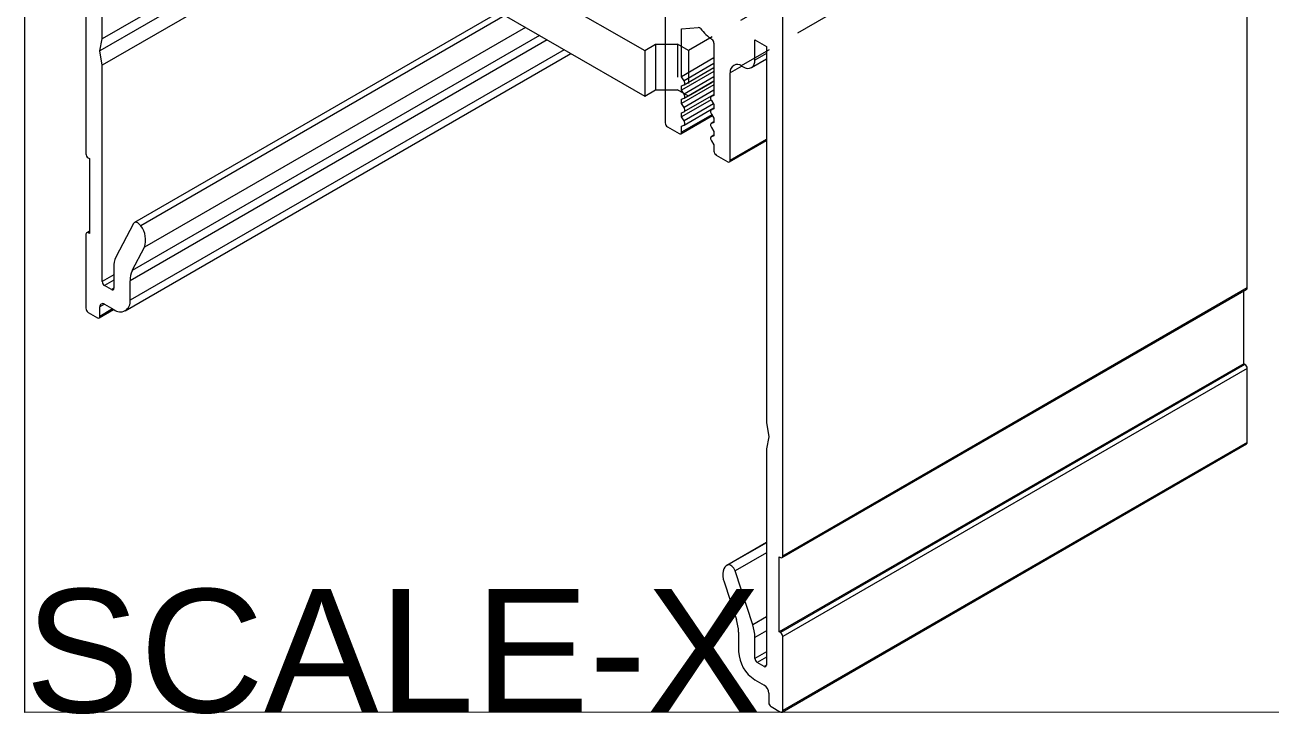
# Model space of a CAD drawing. Extents: x 0 to 7.2, y -17.2 to 0.
# Drawn here: x 0 to 3.794, y -17.224 to -15.127 of the extents above; entities that cross this region are included whole.
import ezdxf

# ---------------------------------------------------------------- set-up
doc = ezdxf.new("R2010")
doc.units = 0
doc.header["$LTSCALE"] = 0.5
doc.header["$MEASUREMENT"] = 0
doc.linetypes.add('HIDDEN2', pattern=[0.1875, 0.125, -0.0625])
doc.layers.add('Hardware', color=242, linetype='CONTINUOUS')
doc.layers.add('Housing', color=150, linetype='CONTINUOUS')
doc.layers.add('Text-Unprinted', color=131, linetype='CONTINUOUS', plot=False)
doc.styles.add('LSAD_Standard', font='arial.ttf')

msp = doc.modelspace()

# ---------------------------------------------------------------- linework, layer by layer
at = {"layer": 'Hardware', "transparency": 16777216}
for p, q in [((1.2952, -14.8636), (1.887, -15.2051)), ((1.2952, -15.0024), (1.887, -15.3439)), ((1.887, -15.2051), (1.9202, -15.1859)), ((1.887, -15.2051), (1.887, -15.3439)), ((1.9202, -15.1859), (1.9493, -15.1859)), ((1.9202, -15.1859), (1.9202, -15.3247)), ((1.887, -15.3439), (1.9202, -15.3247)), ((1.9202, -15.3247), (1.9493, -15.3247))]:
    msp.add_line(p, q, dxfattribs=at)
at = {"layer": 'Hardware', "linetype": 'HIDDEN2', "transparency": 16777216}
for p, q in [((2.6118, -14.8636), (2.02, -15.2051)), ((2.6118, -15.0024), (2.02, -15.3439)), ((1.9493, -15.1859), (1.9868, -15.1859)), ((2.02, -15.2051), (1.9868, -15.1859)), ((1.9868, -15.1859), (1.9868, -15.3247)), ((2.02, -15.2051), (2.02, -15.3439)), ((1.9493, -15.3247), (1.9868, -15.3247)), ((2.02, -15.3439), (1.9868, -15.3247))]:
    msp.add_line(p, q, dxfattribs=at)
at = {"layer": 'Housing', "transparency": 16777216}
for p, q in [((0.1857, -12.8017), (0.1857, -15.5191)), ((3.7213, -15.9273), (3.7213, -13.2099)), ((0.2351, -15.1694), (0.2351, -14.0256)), ((2.3071, -16.7437), (2.3071, -14.0263)), ((1.6272, -14.3658), (0.2351, -15.1694)), ((1.6306, -14.3959), (0.2282, -15.2055)), ((1.6303, -14.4444), (0.2351, -15.2498)), ((1.4435, -15.088), (0.3337, -15.7286)), ((1.4615, -15.0984), (0.3527, -15.7385)), ((1.9493, -15.082), (1.9493, -15.425)), ((1.5237, -15.1343), (0.3642, -15.8037)), ((1.9988, -15.1389), (2.0497, -15.1343)), ((0.2282, -15.2055), (0.2351, -15.1694)), ((1.5899, -15.1724), (0.3201, -15.9055)), ((1.5666, -15.159), (0.3267, -15.8748)), ((1.9988, -15.2846), (1.9988, -15.1389)), ((2.2222, -15.1727), (2.2575, -15.193)), ((2.2222, -15.2339), (2.2222, -15.1727)), ((0.2351, -15.2498), (0.2282, -15.2055)), ((1.6414, -15.2022), (0.3201, -15.9649)), ((2.0978, -15.1828), (2.0978, -15.3417)), ((2.2575, -15.193), (2.2575, -16.3368)), ((0.2352, -15.9078), (0.2351, -15.2498)), ((0.3056, -15.997), (1.6619, -15.214)), ((2.0978, -15.2274), (1.9988, -15.2846)), ((2.0978, -15.2442), (2.0066, -15.2968)), ((2.2119, -15.2568), (2.2575, -15.2305)), ((2.2575, -15.2136), (2.2222, -15.2339)), ((2.0978, -15.2683), (1.9988, -15.3254)), ((2.0066, -15.2968), (1.9988, -15.2846)), ((2.0978, -15.285), (2.0066, -15.3376)), ((2.0071, -15.309), (2.0978, -15.2567)), ((2.1826, -15.2519), (2.1473, -15.2723)), ((2.1473, -15.5393), (2.1473, -15.2723)), ((2.1826, -15.2519), (2.1869, -15.2544)), ((2.0978, -15.3091), (1.9988, -15.3662)), ((1.9988, -15.3123), (2.0066, -15.3093)), ((1.9988, -15.3254), (1.9988, -15.3123)), ((2.0066, -15.3376), (1.9988, -15.3254)), ((2.0978, -15.3258), (2.0066, -15.3784)), ((2.0071, -15.3499), (2.0978, -15.2975)), ((1.9988, -15.3532), (2.0066, -15.3501)), ((1.9988, -15.3662), (1.9988, -15.3532)), ((2.0887, -15.3552), (1.9988, -15.4071)), ((2.0071, -15.3907), (2.0978, -15.3384)), ((2.0978, -15.3402), (2.0894, -15.345)), ((2.0978, -15.3403), (2.0899, -15.3448)), ((2.0978, -15.3417), (2.0899, -15.3448)), ((2.0899, -15.3573), (2.0978, -15.3695)), ((1.9967, -15.4582), (2.0928, -15.4027)), ((2.0066, -15.3784), (1.9988, -15.3662)), ((1.9988, -15.394), (2.0066, -15.3909)), ((1.9988, -15.4071), (1.9988, -15.394)), ((2.0912, -15.4002), (1.9988, -15.4536)), ((2.0964, -15.3674), (2.0066, -15.4192)), ((2.0071, -15.4315), (2.0978, -15.3792)), ((2.0978, -15.3811), (2.0894, -15.3859)), ((2.0978, -15.3811), (2.0899, -15.3856)), ((2.0978, -15.3826), (2.0899, -15.3856)), ((2.0899, -15.3982), (2.0978, -15.4103)), ((2.0978, -15.3695), (2.0978, -15.3826)), ((1.9563, -15.4373), (1.9917, -15.4577)), ((2.0066, -15.4192), (1.9988, -15.4071)), ((1.9988, -15.4348), (2.0066, -15.4317)), ((1.9988, -15.4536), (1.9988, -15.4348)), ((2.0978, -15.4219), (2.0894, -15.4267)), ((2.0978, -15.4219), (2.0899, -15.4265)), ((2.0978, -15.4234), (2.0899, -15.4265)), ((2.0899, -15.439), (2.0978, -15.4512)), ((2.0978, -15.4103), (2.0978, -15.4234)), ((2.0978, -15.4627), (2.0894, -15.4675)), ((2.0978, -15.4628), (2.0899, -15.4673)), ((2.0978, -15.4642), (2.0899, -15.4673)), ((2.0978, -15.4512), (2.0978, -15.4642)), ((2.2575, -15.4757), (2.1473, -15.5393)), ((2.0899, -15.4798), (2.0978, -15.492)), ((2.0978, -15.492), (2.0978, -15.5108)), ((2.1452, -15.5439), (2.2575, -15.4791)), ((0.1928, -15.5314), (0.1963, -15.5334)), ((0.1963, -15.5334), (0.1963, -15.762)), ((2.1048, -15.523), (2.1402, -15.5434)), ((0.3309, -15.7316), (0.2772, -15.8335)), ((0.1857, -15.7641), (0.1857, -15.9894)), ((0.1963, -15.7546), (0.1878, -15.7595)), ((0.1963, -15.7579), (0.1928, -15.76)), ((0.1963, -15.762), (0.1928, -15.76)), ((0.3267, -15.8748), (0.3642, -15.8037)), ((0.2706, -15.8874), (0.2352, -15.9078)), ((0.2706, -15.8642), (0.2706, -15.9282)), ((0.2706, -15.9037), (0.2423, -15.92)), ((0.2635, -15.9323), (0.2423, -15.92)), ((0.2706, -15.9282), (0.2635, -15.9323)), ((0.3201, -15.9649), (0.3201, -15.9055)), ((2.305, -16.7483), (3.7192, -15.9319)), ((3.7213, -15.9273), (2.3071, -16.7437)), ((3.7107, -16.158), (3.7107, -15.9368)), ((0.1928, -16.0017), (0.2211, -16.018)), ((0.2261, -16.0185), (0.27, -15.9932)), ((0.2423, -15.9772), (0.2282, -15.9853)), ((0.2282, -16.0139), (0.2282, -15.9853)), ((0.2671, -15.9915), (0.2282, -16.0139)), ((0.2423, -15.9772), (0.2706, -15.9935)), ((3.7107, -16.158), (2.2965, -16.9744)), ((3.7142, -16.16), (2.3, -16.9764)), ((3.7142, -16.16), (3.7107, -16.158)), ((3.7213, -16.1723), (2.3071, -16.9887)), ((3.7213, -16.3976), (3.7213, -16.1723)), ((2.2575, -16.3368), (2.2644, -16.381)), ((2.2644, -16.381), (2.2574, -16.4172)), ((2.2574, -16.4172), (2.2573, -17.0751)), ((2.305, -17.2186), (3.7192, -16.4022)), ((3.7213, -16.3976), (2.3071, -17.214)), ((2.2574, -16.7024), (2.1371, -16.7718)), ((2.2574, -16.7027), (2.1401, -16.7704)), ((2.2574, -16.7336), (2.1619, -16.7887)), ((2.2965, -16.7458), (2.3, -16.7478)), ((2.2965, -16.9744), (2.2965, -16.7458)), ((2.2156, -16.9525), (2.1619, -16.7887)), ((2.1286, -16.8223), (2.1661, -16.9366)), ((2.2573, -16.9284), (2.2156, -16.9525)), ((2.1727, -16.975), (2.1727, -17.0344)), ((2.2573, -16.9706), (2.2222, -16.9909)), ((2.2222, -17.0548), (2.2222, -16.9909)), ((2.3, -16.9764), (2.2965, -16.9744)), ((2.3071, -17.214), (2.3071, -16.9887)), ((2.2573, -17.0346), (2.2222, -17.0548)), ((2.2573, -17.0509), (2.2293, -17.0671)), ((2.2502, -17.0792), (2.2293, -17.0671)), ((2.2573, -17.0751), (2.2502, -17.0792)), ((2.2222, -17.1201), (2.2505, -17.1365)), ((2.2646, -17.161), (2.2646, -17.1896)), ((2.2717, -17.2018), (2.3, -17.2181))]:
    msp.add_line(p, q, dxfattribs=at)
at = {"layer": 'Housing', "transparency": 16777216, "flags": 128}
for points in [[(2.0066, -15.3093), (2.0077, -15.3086), (2.0085, -15.3075), (2.009, -15.3061), (2.0092, -15.3045), (2.009, -15.3026), (2.0085, -15.3006), (2.0077, -15.2987), (2.0066, -15.2968)], [(2.0066, -15.3501), (2.0077, -15.3494), (2.0085, -15.3484), (2.009, -15.347), (2.0092, -15.3453), (2.009, -15.3434), (2.0085, -15.3415), (2.0077, -15.3395), (2.0066, -15.3376)], [(2.0899, -15.3448), (2.0888, -15.3455), (2.088, -15.3465), (2.0875, -15.3479), (2.0874, -15.3496), (2.0875, -15.3515), (2.088, -15.3534), (2.0888, -15.3554), (2.0899, -15.3573)], [(2.0066, -15.3909), (2.0077, -15.3903), (2.0085, -15.3892), (2.009, -15.3878), (2.0092, -15.3861), (2.009, -15.3843), (2.0085, -15.3823), (2.0077, -15.3803), (2.0066, -15.3784)], [(2.0899, -15.3856), (2.0888, -15.3863), (2.088, -15.3874), (2.0875, -15.3888), (2.0874, -15.3904), (2.0875, -15.3923), (2.088, -15.3943), (2.0888, -15.3963), (2.0899, -15.3982)], [(2.0066, -15.4317), (2.0077, -15.4311), (2.0085, -15.43), (2.009, -15.4286), (2.0092, -15.4269), (2.009, -15.4251), (2.0085, -15.4231), (2.0077, -15.4211), (2.0066, -15.4192)], [(2.0899, -15.4265), (2.0888, -15.4271), (2.088, -15.4282), (2.0875, -15.4296), (2.0874, -15.4313), (2.0875, -15.4331), (2.088, -15.4351), (2.0888, -15.4371), (2.0899, -15.439)], [(2.0899, -15.4673), (2.0888, -15.468), (2.088, -15.469), (2.0875, -15.4704), (2.0874, -15.4721), (2.0875, -15.474), (2.088, -15.4759), (2.0888, -15.4779), (2.0899, -15.4798)], [(0.3527, -15.7385), (0.35, -15.7349), (0.347, -15.7319), (0.3438, -15.7296), (0.3406, -15.7282), (0.3375, -15.7277), (0.3348, -15.7281), (0.3326, -15.7294), (0.3309, -15.7316)], [(2.1401, -16.7704), (2.1351, -16.7731), (2.131, -16.7772), (2.1278, -16.7826), (2.1257, -16.7891), (2.1247, -16.7965), (2.1249, -16.8046), (2.1262, -16.8133), (2.1286, -16.8223)], [(2.1619, -16.7887), (2.1602, -16.7845), (2.158, -16.7806), (2.1553, -16.777), (2.1522, -16.7741), (2.149, -16.7718), (2.1458, -16.7704), (2.1428, -16.7699), (2.1401, -16.7704)]]:
    msp.add_lwpolyline(points, dxfattribs=at)
at = {"layer": 'Housing', "transparency": 16777216}
for centre, radius, start, end in [((2.0493, -15.1433), 0.00894, 34.7011, 86.9408), ((2.206, -15.0148), 0.1937, 219.5612, 233.8034), ((2.0822, -15.1836), 0.0156, 2.854, 53.0929), ((2.1688, -15.2688), 0.0218, 50.7967, 189.214), ((2.2007, -15.2374), 0.0218, 230.7967, 9.214), ((1.9646, -15.4243), 0.0154, 182.6055, 237.3945), ((1.9945, -15.4543), 0.00437, 230.7967, 9.214), ((2.1131, -15.5101), 0.0154, 182.6055, 237.3945), ((0.2011, -15.5184), 0.0154, 182.6055, 237.3945), ((2.1429, -15.54), 0.00437, 230.7967, 9.214), ((0.2971, -15.7819), 0.0705, 342.0132, 37.9706), ((0.1901, -15.7634), 0.00437, 50.7967, 189.214), ((0.3366, -15.8624), 0.066, 154.0641, 181.5682), ((0.3861, -15.9037), 0.066, 154.0641, 181.5682), ((0.2506, -15.9071), 0.0154, 182.6124, 237.394), ((0.2663, -15.9289), 0.00437, 230.7967, 9.214), ((3.7164, -15.9278), 0.00493, 305.0133, 6.2988), ((0.2899, -15.9698), 0.0306, 230.7967, 9.214), ((0.2011, -15.9887), 0.0154, 182.6055, 237.3945), ((0.2368, -15.9839), 0.00873, 50.7967, 189.214), ((0.2239, -16.0146), 0.00437, 230.7967, 9.214), ((3.7059, -16.173), 0.0154, 2.6055, 57.3945), ((3.7164, -16.3982), 0.00493, 305.0133, 6.2988), ((2.3027, -16.7444), 0.00437, 230.7967, 9.214), ((2.048, -16.9768), 0.1247, 0.8303, 18.7806), ((2.0975, -16.9927), 0.1247, 0.8303, 18.7806), ((2.2917, -16.9894), 0.0154, 2.6055, 57.3945), ((2.2802, -17.0295), 0.1076, 182.6055, 237.3945), ((2.2376, -17.0541), 0.0154, 182.6055, 237.3945), ((2.253, -17.0758), 0.00437, 230.7925, 9.1881), ((2.2339, -17.1624), 0.0307, 2.6055, 57.3945), ((2.28, -17.1889), 0.0154, 182.6055, 237.3945), ((2.3027, -17.2147), 0.00437, 230.7967, 9.214)]:
    msp.add_arc(centre, radius, start, end, dxfattribs=at)
at = {"layer": 'Text-Unprinted', "ltscale": 0.5, "transparency": 16777216}
msp.add_lwpolyline([(0, 0), (6.7876, 0), (6.7876, -17.2191), (0, -17.2192)], close=True, dxfattribs=at)

# ---------------------------------------------------------------- texts
at = {"layer": 'Text-Unprinted', "ltscale": 0.5, "transparency": 16777216, "style": 'LSAD_Standard'}
msp.add_attdef('SCALE-X', (0, -17.2191), 'XEffectiveScaleFactor', height=0.375, dxfattribs=at)

doc.saveas('drawing.dxf')
